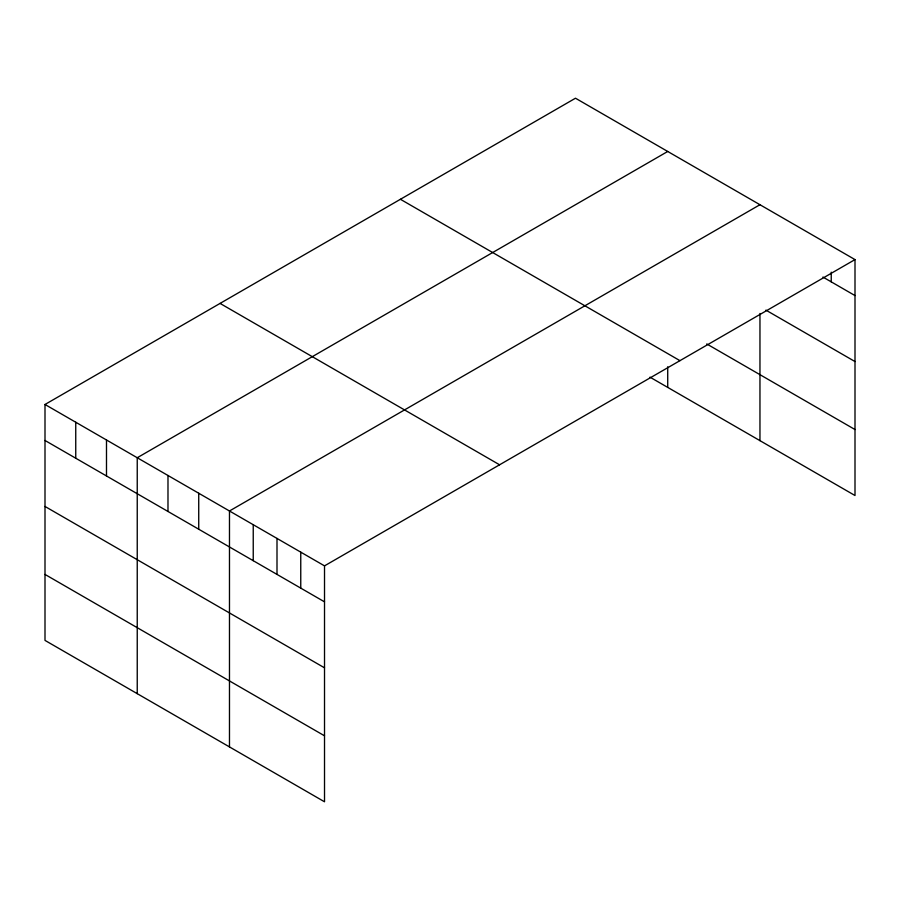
<?xml version="1.0" encoding="UTF-8"?>
<svg xmlns="http://www.w3.org/2000/svg" width="900" height="900" viewBox="0 0 900 900"><rect width="100%" height="100%" fill="white"/><g stroke="black" fill="none" stroke-linecap="round" stroke-linejoin="round"><path stroke-width="1.35" d="M45 404.483L324.517 565.864L324.517 801.788L45 640.406L45 404.483L575.483 98.212L855 259.594L855 495.517L649.98 377.156M667.721 151.47L137.239 457.74L137.239 693.664M759.96 204.716L229.477 510.986L229.477 746.921M324.517 565.864L855 259.594M822.926 277.054L855 295.571M765.9 310.118L855 361.553M706.748 343.946L855 429.536M400.421 199.282L679.939 360.652M220.061 303.412L499.579 464.794M45 440.471L324.517 601.841M45 506.452L324.517 667.822M45 574.425L324.517 735.806M831.24 272.171L831.24 281.858M759.96 313.481L759.96 440.651M667.721 366.772L667.721 387.394M300.757 552.139L300.757 588.127M276.998 538.425L276.998 574.414M253.237 524.711L253.237 560.689M198.731 493.245L198.731 529.222M167.985 475.493L167.985 511.47M106.492 439.988L106.492 475.965M75.746 422.235L75.746 458.213"/></g></svg>
